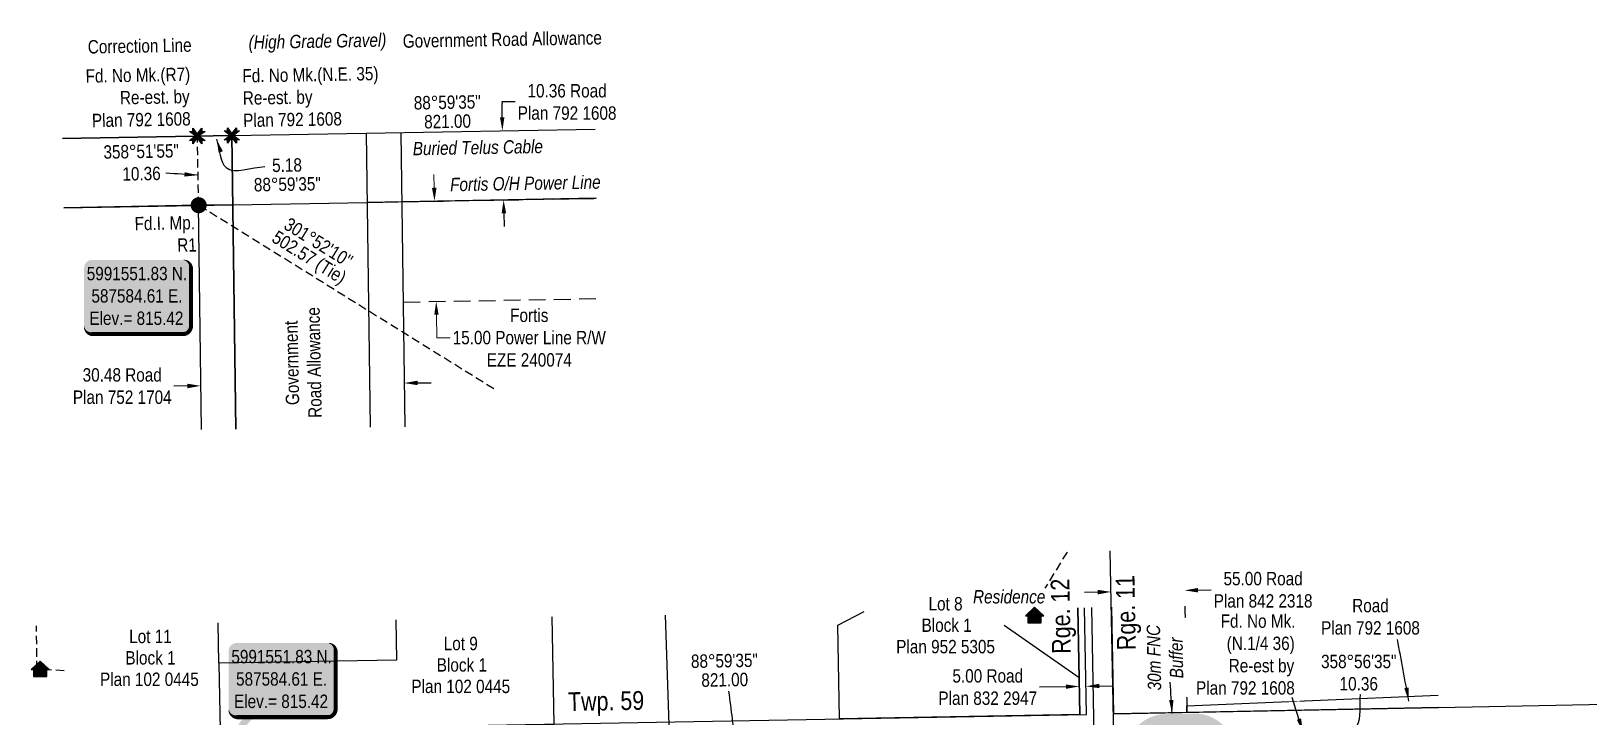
# Model space of a CAD drawing. Extents: x 583318 to 591532, y 5989316 to 5996345.
# Drawn here: x 587459 to 588624, y 5991592 to 5992105 of the extents above; entities that cross this region are included whole.
import ezdxf
from ezdxf.enums import TextEntityAlignment as Align

# ---------------------------------------------------------------- set-up
doc = ezdxf.new("R2010")
doc.units = 0
doc.header["$LTSCALE"] = 5
doc.header["$PDSIZE"] = 0.5
for name, pattern in [('foc-FLOWLINE', [3.75, 2.5, -1.25]), ('foc-TIELINE', [1.875, 1.25, -0.625]), ('UG_PIPE', [1.875, 1.25, -0.625])]:
    doc.linetypes.add(name, pattern=pattern)
doc.layers.get('Defpoints').update_dxf_attribs({"color": 9})
for name, color, linetype in [('AS-PIPE-UG', 44, 'UG_PIPE'), ('AS-POWER', 104, 'foc-POWER'), ('AS-RESIDENCE', 14, 'Continuous'), ('AS-TELEPHONE-T', 224, 'Continuous'), ('AS-TELUS', 224, 'foc-TEL'), ('D-TXT', 6, 'Continuous'), ('DETAIL-T', 7, 'Continuous'), ('F-EZE', 190, 'foc-FLOWLINE'), ('L-BD', 7, 'Continuous'), ('L-MON', 1, 'Continuous'), ('L-ROAD-T', 7, 'Continuous'), ('L-SEC', 7, 'Continuous'), ('L-SECLBL', 7, 'Continuous'), ('L-TIE', 7, 'foc-TIELINE'), ('L-TITLEDB', 4, 'Continuous'), ('L-TITLEDB-T', 4, 'Continuous'), ('P-BUFFER-H 30m', 51, 'Continuous'), ('P-BUFFER-T', 40, 'Continuous')]:
    doc.layers.add(name, color=color, linetype=linetype)
doc.layers.add('F-RW-T', color=190, linetype='Continuous', lineweight=9)
doc.layers.add('T-TEXT', color=48, linetype='Continuous', lineweight=18)
doc.styles.add('80', font='ARIALN.TTF', dxfattribs={"height": 10})
doc.styles.add('80CG', font='ARIALN.TTF', dxfattribs={"height": 10})
doc.styles.add('80L', font='ARIALN.TTF', dxfattribs={"height": 10})
doc.styles.add('80LS', font='ARIALNI.TTF', dxfattribs={"height": 10})
doc.styles.add('foc-LtypeFont', font='ARIALN.TTF', dxfattribs={"height": 7.35})
doc.linetypes.add('foc-POWER', pattern='A,6,-1,["P",foc-LtypeFont,S=0.2,R=0,X=-0.625,Y=-0.75],-1.24,4', length=12.24)
doc.linetypes.add('foc-POWER-NOLINE', pattern='A,0,-4,["P",foc-LtypeFont,S=0.2,R=0,X=-0.625,Y=-0.75],-8.24', length=12.24)
doc.linetypes.add('foc-TEL', pattern='A,2,-1,["T",foc-LtypeFont,S=0.2,R=0,X=-0.425,Y=-0.75],-1.24,8', length=12.24)
doc.linetypes.add('foc-TEL-NOLINE', pattern='A,0,-2,["T",foc-LtypeFont,S=0.2,R=0,X=-0.425,Y=-0.75],-10.24', length=12.24)
doc.dimstyles.new('Compass 5 000', dxfattribs={"dimscale": 5, "dimtxt": 9, "dimasz": 2, "dimexe": 0.2, "dimexo": 0.0625, "dimgap": 0.5, "dimtad": 0, "dimtih": 1, "dimtoh": 1, "dimzin": 0, "dimdsep": 46, "dimtxsty": '80CG', "dimcen": 0.1, "dimse1": 1, "dimse2": 1, "dimclrd": 256, "dimclrt": 256, "dimaunit": 1, "dimadec": 4, "dimazin": 0, "dimtfac": 0.06, "dimtofl": 0, "dimtmove": 0, "dimatfit": 1, "dimfxl": 0.2, "dimtolj": 1, "dimtzin": 0, "dimlwd": -1, "dimarcsym": 0})

# ---------------------------------------------------------------- blocks, each defined once
blk = doc.blocks.new('*D450')
at = {"layer": 'Defpoints', "color": 0, "transparency": 16777216}
for p in [(588321.5, 5991687), (588267.2, 5991654), (588322.1, 5991655.1)]:
    blk.add_point(p, dxfattribs=at)
at = {"layer": 'L-TITLEDB-T', "transparency": 16777216}
for p, q in [((588331.5, 5991687.2), (588341.5, 5991687.4)), ((588256.6, 5991685.7), (588246.6, 5991685.5))]:
    blk.add_line(p, q, dxfattribs=at)
for points in [[(588256.5, 5991687.4), (588256.6, 5991684), (588266.6, 5991685.9)], [(588331.5, 5991688.8), (588331.5, 5991685.5), (588321.5, 5991687)]]:
    blk.add_solid(points, dxfattribs=at)
at = {"layer": 'L-TITLEDB-T', "transparency": 16777216, "insert": (588380.3, 5991687.4), "char_height": 10, "attachment_point": 5, "style": '80CG'}
blk.add_mtext('\\A1;55.00 Road\\PPlan 842 2318', dxfattribs=at)
blk = doc.blocks.new('*D451')
at = {"layer": 'Defpoints', "color": 0, "transparency": 16777216}
for p in [(588241.8, 5991666.3), (588246.8, 5991666.4), (588242.8, 5991615.2)]:
    blk.add_point(p, dxfattribs=at)
at = {"layer": 'L-TITLEDB-T', "transparency": 16777216}
for p, q in [((588232.8, 5991615), (588213, 5991614.7)), ((588257.8, 5991615.5), (588267.8, 5991615.7))]:
    blk.add_line(p, q, dxfattribs=at)
for points in [[(588232.8, 5991616.7), (588232.8, 5991613.4), (588242.8, 5991615.2)], [(588257.8, 5991617.2), (588257.8, 5991613.9), (588247.8, 5991615.3)]]:
    blk.add_solid(points, dxfattribs=at)
at = {"layer": 'L-TITLEDB-T', "transparency": 16777216, "insert": (588174.3, 5991614.7), "char_height": 10, "attachment_point": 5, "style": '80CG', "bg_fill": 3, "box_fill_scale": 1.1, "bg_fill_color": 256, "bg_fill_true_color": 13158600, "bg_fill_transparency": 0}
blk.add_mtext('\\A1;5.00 Road\\PPlan 832 2947', dxfattribs=at)
blk = doc.blocks.new('res_occ')
for points in [[(0.1, 0.89), (-1.26, -0.37), (1.46, -0.37)], [(-0.9, -1.43), (1.1, -1.43), (1.1, -0.37), (-0.9, -0.37)]]:
    blk.add_hatch(color=14).paths.add_polyline_path(points)
at = {"color": 14}
for points in [[(0.1, 0.89), (-1.26, -0.37), (1.46, -0.37)], [(-0.9, -1.43), (1.1, -1.43), (1.1, -0.37), (-0.9, -0.37)]]:
    blk.add_lwpolyline(points, close=True, dxfattribs=at)
blk = doc.blocks.new('*U455')
h = blk.add_hatch(color=254)
edge = h.paths.add_edge_path()
edge.add_line((-34, -28.5), (34, -28.5))
edge.add_arc((34, -22.5), 6, 270, 360)
edge.add_line((40, -22.5), (40, 21))
edge.add_arc((34, 21), 6, 0, 90)
edge.add_line((34, 27), (-34, 27))
edge.add_arc((-34, 21), 6, 90, 180)
edge.add_line((-40, 21), (-40, -22.5))
edge.add_arc((-34, -22.5), 6, 180, 270)
at = {"color": 1, "flags": 128}
blk.add_lwpolyline([(-34, -28.5, 3, 3, 0), (34, -28.5, 3, 3, 0.414214), (40, -22.5, 3, 3, 0), (40, 21, 3, 0, 0.414214), (34, 27, 0, 0, 0), (-34, 27, 0, 0, 0.414214), (-40, 21, 0, 0, 0), (-40, -22.5, 0, 3, 0.414214)], format="xyseb", close=True, dxfattribs=at)
blk.add_lwpolyline([(-56.7, -64.8, 0, 10, 0), (0, 0, 5, 5, 0)], format="xyseb", dxfattribs=at)
at = {"color": 1, "style": '80'}
blk.add_attdef('ENTER_TEXT_001', (-36.7, -5), '', height=10, dxfattribs=at)
blk = doc.blocks.new('fdia')
at = {"color": 255, "const_width": 1}
blk.add_lwpolyline([(-0.5, 0, 1), (0.5, 0, 1)], format="xyb", close=True, dxfattribs=at)
blk = doc.blocks.new('Fdiaa')
blk.add_blockref('fdia', (0, 0))
blk = doc.blocks.new('fdib')
at = {"color": 1, "const_width": 1.6}
blk.add_lwpolyline([(-0.4, 0, 1), (0.4, 0, 1)], format="xyb", close=True, dxfattribs=at)
at = {"color": 1}
blk.add_circle((0, 0), 0.8, dxfattribs=at)
blk = doc.blocks.new('Fdibb')
blk.add_blockref('fdib', (0, 0))
blk = doc.blocks.new('fdicc')
for name in ['Fdibb', 'Fdiaa']:
    blk.add_blockref(name, (0, 0))
blk = doc.blocks.new('FDI')
blk.add_blockref('fdicc', (0, 0))
blk = doc.blocks.new('TEMP')
h = blk.add_hatch(color=255)
h.dxf.hatch_style = 1
h.paths.add_polyline_path([(0, 0.25), (-0.67, 1.15), (-0.67, 0.67), (-1.15, 0.67), (-0.25, 0), (-1.15, -0.67), (-0.67, -0.67), (-0.67, -1.15), (0, -0.25), (0.67, -1.15), (0.67, -0.67), (1.15, -0.67), (0.25, 0), (1.15, 0.67), (0.67, 0.67), (0.67, 1.15)])
h.paths.add_polyline_path([(0.57, 0.85), (0.57, 0.57), (0.85, 0.57), (0.08, 0), (0.85, -0.57), (0.57, -0.57), (0.57, -0.85), (0, -0.08), (-0.57, -0.85), (-0.57, -0.57), (-0.85, -0.57), (-0.08, 0), (-0.85, 0.57), (-0.57, 0.57), (-0.57, 0.85), (0, 0.08)], flags=16)
h = blk.add_hatch(color=1)
h.dxf.hatch_style = 1
h.paths.add_polyline_path([(0, 0.08), (-0.57, 0.85), (-0.57, 0.57), (-0.85, 0.57), (-0.08, 0), (-0.85, -0.57), (-0.57, -0.57), (-0.57, -0.85), (0, -0.08), (0.57, -0.85), (0.57, -0.57), (0.85, -0.57), (0.08, 0), (0.85, 0.57), (0.57, 0.57), (0.57, 0.85)])
at = {"color": 1}
for p, q in [((-0.08, 0), (0.08, 0)), ((0, 0.08), (0, -0.08))]:
    blk.add_line(p, q, dxfattribs=at)
at = {"color": 255, "flags": 128}
blk.add_lwpolyline([(-0.25, 0), (-1.15, 0.67), (-0.67, 0.67), (-0.67, 1.15), (0, 0.25), (0.67, 1.15), (0.67, 0.67), (1.15, 0.67), (0.25, 0), (1.15, -0.67), (0.67, -0.67), (0.67, -1.15), (0, -0.25), (-0.67, -1.15), (-0.67, -0.67), (-1.15, -0.67)], close=True, dxfattribs=at)
at = {"color": 1, "flags": 128}
blk.add_lwpolyline([(-0.08, 0), (-0.85, 0.57), (-0.57, 0.57), (-0.57, 0.85), (0, 0.08), (0.57, 0.85), (0.57, 0.57), (0.85, 0.57), (0.08, 0), (0.85, -0.57), (0.57, -0.57), (0.57, -0.85), (0, -0.08), (-0.57, -0.85), (-0.57, -0.57), (-0.85, -0.57)], close=True, dxfattribs=at)
blk = doc.blocks.new('*D550')
at = {"layer": 'Defpoints', "color": 0, "transparency": 16777216}
for p in [(587788.1, 5991978.4), (587761.7, 5991903), (587789.4, 5991903.5)]:
    blk.add_point(p, dxfattribs=at)
at = {"layer": 'F-RW-T', "transparency": 16777216}
for p, q in [((587760.2, 5991988), (587760, 5991997.9)), ((587761.9, 5991893), (587762.2, 5991875.9)), ((587762.2, 5991875.9), (587772.2, 5991875.9))]:
    blk.add_line(p, q, dxfattribs=at)
for points in [[(587761.9, 5991988), (587758.5, 5991987.9), (587760.4, 5991978)], [(587763.5, 5991893), (587760.2, 5991893), (587761.7, 5991903)]]:
    blk.add_solid(points, dxfattribs=at)
at = {"layer": 'F-RW-T', "transparency": 16777216, "insert": (587831.3, 5991875.9), "char_height": 10, "attachment_point": 5, "style": '80CG'}
blk.add_mtext('\\A1;Fortis\\P15.00 Power Line R/W\\PEZE 240074', dxfattribs=at)
blk = doc.blocks.new('*D551')
at = {"layer": 'Defpoints', "color": 0, "transparency": 16777216}
for p in [(587585.5, 5991839.9), (587585.6, 5991827.8), (587738, 5991829.8)]:
    blk.add_point(p, dxfattribs=at)
at = {"layer": 'L-TITLEDB-T', "transparency": 16777216}
for p, q in [((587575.5, 5991839.8), (587565.5, 5991839.7)), ((587747.8, 5991842.1), (587757.8, 5991842.2))]:
    blk.add_line(p, q, dxfattribs=at)
for points in [[(587575.5, 5991841.5), (587575.5, 5991838.1), (587585.5, 5991839.9)], [(587747.8, 5991843.8), (587747.8, 5991840.4), (587737.8, 5991842)]]:
    blk.add_solid(points, dxfattribs=at)
at = {"layer": 'L-TITLEDB-T', "transparency": 16777216, "insert": (587526.8, 5991839.7), "char_height": 10, "attachment_point": 5, "style": '80CG'}
blk.add_mtext('\\A1;30.48 Road\\PPlan 752 1704', dxfattribs=at)
blk = doc.blocks.new('*D552')
at = {"layer": 'Defpoints', "color": 0, "transparency": 16777216}
for p in [(587811.2, 5992030.6), (587825.7, 5992030.9), (587826.6, 5991979.1)]:
    blk.add_point(p, dxfattribs=at)
at = {"layer": 'L-TITLEDB-T', "transparency": 16777216}
for p, q in [((587820.8, 5992052.1), (587810.8, 5992052.1)), ((587810.8, 5992052.1), (587810.9, 5992050.6)), ((587811, 5992040.6), (587810.9, 5992050.6)), ((587812.3, 5991968.9), (587812.5, 5991958.9))]:
    blk.add_line(p, q, dxfattribs=at)
for points in [[(587812.7, 5992040.7), (587809.4, 5992040.6), (587811.2, 5992030.6)], [(587814, 5991968.9), (587810.6, 5991968.8), (587812.1, 5991978.9)]]:
    blk.add_solid(points, dxfattribs=at)
at = {"layer": 'L-TITLEDB-T', "transparency": 16777216, "insert": (587859.6, 5992052.1), "char_height": 10, "attachment_point": 5, "style": '80CG'}
blk.add_mtext('\\A1;10.36 Road\\PPlan 792 1608', dxfattribs=at)
blk = doc.blocks.new('*U556')
h = blk.add_hatch(color=254)
edge = h.paths.add_edge_path()
edge.add_line((-34, -28.5), (34, -28.5))
edge.add_arc((34, -22.5), 6, 270, 360)
edge.add_line((40, -22.5), (40, 21))
edge.add_arc((34, 21), 6, 0, 90)
edge.add_line((34, 27), (-34, 27))
edge.add_arc((-34, 21), 6, 90, 180)
edge.add_line((-40, 21), (-40, -22.5))
edge.add_arc((-34, -22.5), 6, 180, 270)
at = {"color": 1, "flags": 128}
blk.add_lwpolyline([(-34, -28.5, 3, 3, 0), (34, -28.5, 3, 3, 0.414214), (40, -22.5, 3, 3, 0), (40, 21, 3, 0, 0.414214), (34, 27, 0, 0, 0), (-34, 27, 0, 0, 0.414214), (-40, 21, 0, 0, 0), (-40, -22.5, 0, 3, 0.414214)], format="xyseb", close=True, dxfattribs=at)
blk.add_lwpolyline([(-27.5, -24.1, 0, 10, 0), (0, 0, 5, 5, 0)], format="xyseb", dxfattribs=at)
at = {"color": 1, "style": '80'}
blk.add_attdef('ENTER_TEXT_001', (-36.7, -5), '', height=10, dxfattribs=at)

msp = doc.modelspace()

# ---------------------------------------------------------------- hatches: boundary and pattern name
at = {"layer": 'P-BUFFER-H 30m'}
h = msp.add_hatch(color=256, dxfattribs=at)
h.dxf.hatch_style = 1
edge = h.paths.add_edge_path()
edge.add_arc((588233.84, 5991464.227), 99.957, 62.46867, 147.216968)
edge.add_line((588149.803, 5991518.35), (588149.584, 5991518.009))
edge.add_arc((588103.244, 5991429.442), 99.957, 62.380575, 147.216968)
edge.add_line((588019.207, 5991483.565), (587927.198, 5991340.703))
edge.add_arc((588011.235, 5991286.58), 99.957, 147.216968, 237.216968)
edge.add_line((587957.112, 5991202.543), (588099.975, 5991110.534))
edge.add_arc((588154.098, 5991194.571), 99.957, 237.216968, 327.216968)
edge.add_line((588238.134, 5991140.448), (588328.59, 5991280.899))
edge.add_line((588328.59, 5991280.899), (588332.851, 5991287.515))
edge.add_line((588332.851, 5991287.515), (588384.266, 5991367.348))
edge.add_arc((588300.229, 5991421.47), 99.957, 327.216968, 408.829608)
edge.add_line((588366.031, 5991496.714), (588365.055, 5991552.176))
edge.add_arc((588335.073, 5991551.648), 29.987, 1.007875, 23.5069)
edge.add_line((588362.571, 5991563.609), (588356.801, 5991576.876))
edge.add_arc((588329.302, 5991564.915), 29.987, 23.5069, 91.007875)
edge.add_line((588328.775, 5991594.898), (588307.14, 5991594.517))
edge.add_arc((588307.667, 5991564.534), 29.987, 91.007875, 202.900832)

# ---------------------------------------------------------------- linework, layer by layer
at = {"layer": 'AS-PIPE-UG'}
for p, q in [((587462.938, 5991628.076), (587462.689, 5991660.428)), ((587462.938, 5991628.076), (587460.259, 5991623.721)), ((587483.3, 5991626.88), (587462.938, 5991628.076))]:
    msp.add_line(p, q, dxfattribs=at)
at = {"layer": 'AS-PIPE-UG', "flags": 128}
msp.add_lwpolyline([(588233.603, 5991715.571), (588217.093, 5991688.599)], dxfattribs=at)
at = {"layer": 'AS-POWER', "linetype": 'foc-POWER-NOLINE', "flags": 128}
for points in [[(587710.09, 5991977.05), (587745.019, 5991977.683), (587881.465, 5991980.078)], [(587483.115, 5991972.937), (587609.563, 5991975.228)]]:
    msp.add_lwpolyline(points, dxfattribs=at)
at = {"layer": 'AS-POWER', "flags": 128}
for points in [[(587609.562, 5991975.3), (587710.09, 5991977.05)], [(588254.265, 5991564.033), (588252.137, 5991674.124)]]:
    msp.add_lwpolyline(points, dxfattribs=at)
at = {"layer": 'AS-TELUS', "linetype": 'foc-TEL-NOLINE', "flags": 128}
for points in [[(587482.175, 5992024.788), (587608.847, 5992027.138)], [(587611.807, 5991807.615), (587608.869, 5992027.089)], [(587709.396, 5992028.858), (587880.581, 5992031.869)], [(588268.653, 5991577.392), (588265.964, 5991716.49)]]:
    msp.add_lwpolyline(points, dxfattribs=at)
at = {"layer": 'AS-TELUS', "flags": 128}
for points in [[(587608.848, 5992027.089), (587608.869, 5992027.089), (587709.396, 5992028.858)], [(587936.344, 5991571.613), (587933.167, 5991668.59)], [(588186.693, 5991661.13), (588242.682, 5991621.872)]]:
    msp.add_lwpolyline(points, dxfattribs=at)
at = {"layer": 'F-EZE', "flags": 128}
for points in [[(587735.974, 5991977.524), (587881.465, 5991980.081)], [(587737.292, 5991902.567), (587882.782, 5991905.124)]]:
    msp.add_lwpolyline(points, dxfattribs=at)
at = {"layer": 'L-SEC'}
for p, q in [((587608.869, 5992027.089), (587611.807, 5991807.615)), ((587709.396, 5992028.858), (587880.581, 5992031.869)), ((587709.396, 5992028.858), (587712.34, 5991808.96))]:
    msp.add_line(p, q, dxfattribs=at)
at = {"layer": 'L-SEC', "flags": 128}
for points in [[(587608.864, 5992027.105), (587482.175, 5992024.795)], [(588248.214, 5991594.277), (588246.672, 5991674.029)], [(588266.778, 5991674.378), (588268.319, 5991594.675)], [(587590.927, 5991582.437), (588248.214, 5991594.277)], [(588268.319, 5991594.675), (588511.4, 5991599.488)]]:
    msp.add_lwpolyline(points, dxfattribs=at)
at = {"layer": 'L-SECLBL'}
msp.add_line((588511.4, 5991599.489), (589075.522, 5991610.659), dxfattribs=at)
at = {"layer": 'L-TIE', "flags": 128}
msp.add_lwpolyline([(587583.987, 5991974.915), (587582.962, 5992026.683)], dxfattribs=at)
at = {"layer": 'L-TITLEDB'}
for p, q in [((587735.288, 5992028.782), (587738.226, 5991809.307)), ((587881.465, 5991980.083), (587710.089, 5991977.068)), ((587583.677, 5991974.844), (587585.92, 5991807.268)), ((587609.562, 5991975.3), (587584.002, 5991974.85))]:
    msp.add_line(p, q, dxfattribs=at)
at = {"layer": 'L-TITLEDB', "flags": 128}
for points in [[(587584.002, 5991974.85), (587483.114, 5991973.01)], [(587731.377, 5991665.089), (587732.022, 5991634.967), (587599.124, 5991632.563), (587600.013, 5991582.601), (587849.96, 5991587.104), (587848.519, 5991667.121)], [(587599.124, 5991632.563), (587598.586, 5991662.785)]]:
    msp.add_lwpolyline(points, dxfattribs=at)
at = {"layer": 'L-TITLEDB'}
for points in [[(588321.743, 5991675.332), (588323.184, 5991600.761), (588323.281, 5991595.763), (588268.319, 5991594.675), (588266.778, 5991674.378)], [(588241.674, 5991673.942), (588243.217, 5991594.187), (588063.351, 5991590.948), (588062.081, 5991660.903), (588081.917, 5991671.171)], [(588243.217, 5991594.187), (588241.675, 5991673.943)], [(588511.4, 5991599.488), (588323.281, 5991595.763), (588323.184, 5991600.761), (588511.209, 5991608.715)]]:
    msp.add_lwpolyline(points, dxfattribs=at)

# ---------------------------------------------------------------- block references
at = {"layer": 'AS-RESIDENCE', "xscale": 4.997844999999939, "yscale": 4.997844999999939, "zscale": 4.997844999999939}
msp.add_blockref('res_occ', (587464.93, 5991629.68), dxfattribs=at)
at = {"layer": 'DETAIL-T'}
ref = msp.add_blockref('*U556', (587538.244, 5991907.081), dxfattribs=dict(at, xscale=0.99957256, yscale=0.99957256, zscale=0.99957256))
ref.add_attrib('ENTER_TEXT_001', '5991551.83 N.', (587500.245, 5991918.852), dxfattribs={"layer": '0', "color": 1, "height": 9.99573, "style": '80'})
ref.add_attrib('ENTER_TEXT_002', '587584.61 E.', (587503.743, 5991902.152), dxfattribs={"layer": '0', "color": 1, "height": 9.99573, "style": '80'})
ref.add_attrib('ENTER_TEXT_003', 'Elev.= 815.42', (587502.219, 5991885.451), dxfattribs={"layer": '0', "color": 1, "height": 9.99573, "style": '80'})
ref = msp.add_blockref('*U455', (587646.442, 5991620.723), dxfattribs=dict(at, xscale=0.99957256, yscale=0.99957256, zscale=0.99957256))
ref.add_attrib('ENTER_TEXT_001', '5991551.83 N.', (587608.443, 5991632.494), dxfattribs={"layer": '0', "color": 1, "height": 9.99573, "style": '80'})
ref.add_attrib('ENTER_TEXT_002', '587584.61 E.', (587611.941, 5991615.793), dxfattribs={"layer": '0', "color": 1, "height": 9.99573, "style": '80'})
ref.add_attrib('ENTER_TEXT_003', 'Elev.= 815.42', (587610.417, 5991599.093), dxfattribs={"layer": '0', "color": 1, "height": 9.99573, "style": '80'})
at = {"layer": 'L-MON', "xscale": 4.997862799999979, "yscale": 4.997862799999979, "zscale": 4.997862799999979}
for name, p in [('TEMP', (587582.962, 5992026.683)), ('TEMP', (587608.847, 5992027.138)), ('FDI', (587583.987, 5991974.915))]:
    msp.add_blockref(name, p, dxfattribs=at)

# ---------------------------------------------------------------- texts
at = {"layer": 'AS-RESIDENCE', "insert": (588163.061, 5991687.255), "char_height": 9.99569, "width": 53.70577, "attachment_point": 1, "style": '80L'}
msp.add_mtext('\\pi0.22044;{\\fArial Narrow|b0|i1|c0|p34;Residence}', dxfattribs=at)
at = {"layer": 'D-TXT', "color": 3, "char_height": 14, "attachment_point": 1, "rotation": 91.107778, "style": '80L'}
for s, width, insert in [('Rge. 11', 63.86109, (588271.11, 5991642.163)), ('Rge. 12', 73.75526, (588222.41, 5991639.467))]:
    msp.add_mtext_dynamic_manual_height_columns(s, width=width, gutter_width=47.5, heights=[0], dxfattribs=dict(at, insert=insert))
at = {"layer": 'L-BD', "color": 3, "style": '80L'}
for s, rotation, p in [('88°59\'35"', 1.006945, (587769.926, 5992051.865)), ('821.00', 1.006945, (587770.176, 5992037.623)), ('5.18', 1.006944, (587650.061, 5992004.896)), ('88°59\'35"', 1.006944, (587650.311, 5991990.654)), ('88°59\'35"', 1.006945, (587977.282, 5991634.439)), ('821.00', 1.006945, (587977.532, 5991620.197))]:
    msp.add_text(s, height=9.9957, rotation=rotation, dxfattribs=at).set_placement(p, align=Align.MIDDLE_CENTER)
at = {"layer": 'L-BD', "style": '80L'}
for s, p in [('502.57 (Tie)', (587666.095, 5991934.995)), ("301°52'10''", (587673.615, 5991947.091))]:
    msp.add_text(s, height=9.99573, rotation=328.1307, dxfattribs=at).set_placement(p, align=Align.MIDDLE)
at = {"layer": 'L-BD', "color": 3, "insert": (587540.843, 5992020.185), "char_height": 9.99573, "width": 25.28864, "attachment_point": 2, "rotation": 1.044679, "style": '80L'}
msp.add_mtext('358°51\'55" 10.36', dxfattribs=at)
at = {"layer": 'L-BD', "color": 3, "insert": (588451.865, 5991638.857), "char_height": 9.99573, "width": 25.26999, "attachment_point": 2, "style": '80L'}
msp.add_mtext('358°56\'35" 10.36', dxfattribs=at)
at = {"layer": 'L-MON', "char_height": 9.99569, "attachment_point": 1, "style": '80L'}
for s, insert, width, rotation in [('\\pi10.614;Fd. No Mk.(R7)\\P\\pi36.005;Re-est. by\\P\\pi14.746;Plan 792 1608', (587488.666, 5992076.286), 87.2111, 1.044679), ('Fd. No Mk.(N.E. 35)\\PRe-est. by\\PPlan 792 1608', (587616.591, 5992076.654), 107.58431, 1.006944), ('\\pi1.0613;Fd.I. Mp.\\P\\pi32.678;R1', (587534.872, 5991966.134), 44.31009, 1.044679)]:
    msp.add_mtext(s, dxfattribs=dict(at, insert=insert, width=width, rotation=rotation))
at = {"layer": 'L-ROAD-T', "style": '80L'}
for s, rotation, p in [('Correction Line', 1.044679, (587539.832, 5992094.002)), ('Government Road Allowance', 1.007877, (587811.126, 5992098.894))]:
    msp.add_text(s, height=10, rotation=rotation, dxfattribs=at).set_placement(p, align=Align.MIDDLE_CENTER)
at = {"layer": 'L-ROAD-T', "insert": (587648.609, 5991856.907), "char_height": 10, "width": 92.86944, "attachment_point": 2, "rotation": 91.132, "style": '80L', "bg_fill": 3, "box_fill_scale": 1.15, "bg_fill_color": 256, "bg_fill_true_color": 256, "bg_fill_transparency": 0}
msp.add_mtext('Government Road Allowance', dxfattribs=at)
at = {"layer": 'L-TITLEDB', "insert": (588460.645, 5991667.246), "char_height": 9.99569, "width": 78.32011, "attachment_point": 5, "style": '80CG'}
msp.add_mtext('\\A1;Road \\PPlan 792 1608', dxfattribs=at)
at = {"layer": 'L-TITLEDB-T', "char_height": 9.99569, "width": 74.23242, "attachment_point": 1, "line_spacing_factor": 0.961801, "style": '80L'}
for s, insert in [('\\pi25.048;Lot 8\\P\\pi19.821;Block 1\\P\\pi0.86308;Plan 952 5305', (588104.96, 5991682.014)), ('\\pi22.665;Lot 11\\P\\pi19.821;Block 1\\P\\pi0.86308;Plan 102 0445', (587509.322, 5991657.618)), ('\\pi25.048;Lot 9\\P\\pi19.821;Block 1\\P\\pi0.86308;Plan 102 0445', (587742.267, 5991652.308))]:
    msp.add_mtext(s, dxfattribs=dict(at, insert=insert))
at = {"layer": 'T-TEXT', "style": '80LS'}
msp.add_text('(High Grade Gravel)', height=10, rotation=1.007877, dxfattribs=at).set_placement((587672.874, 5992097.601), align=Align.MIDDLE_CENTER)

# ---------------------------------------------------------------- leaders
at = {"layer": 'L-BD', "color": 3, "path_type": 1}
for points in [[(587597.311, 5992024.189), (587604.438, 5992003.009), (587633.509, 5992003.759)], [(587583.367, 5991997.37), (587559.335, 5991998.859)], [(587985.991, 5991570.22), (587980.688, 5991611.609)], [(588417.646, 5991572.588), (588450.702, 5991585.981), (588453.159, 5991609.195)]]:
    msp.add_leader(points, dimstyle='Compass 5 000', override={"dimgap": 0.5, "dimtad": 0}, dxfattribs=at)
at = {"layer": 'L-TITLEDB', "path_type": 1}
msp.add_leader([(588489.342, 5991604.284), (588480.855, 5991650.266)], dimstyle='Compass 5 000', override={"dimgap": 0.5, "dimtad": 0}, dxfattribs=at)

# ---------------------------------------------------------------- next in the draw order: texts
at = {"layer": 'AS-POWER', "insert": (587771.662, 5991995.337), "char_height": 9.99569, "width": 112.45942, "attachment_point": 1, "rotation": 1.007875, "style": '80L', "bg_fill": 2}
msp.add_mtext('\\pi0.32953;{\\fArial Narrow|b0|i1|c0|p34;Fortis O/H Power Line}', dxfattribs=at)
at = {"layer": 'D-TXT', "color": 3, "insert": (587860.127, 5991610.826), "char_height": 13.994, "width": 57.93726, "attachment_point": 1, "rotation": 0.995463, "style": '80L', "bg_fill": 3, "box_fill_scale": 1.15, "bg_fill_color": 256, "bg_fill_true_color": 256, "bg_fill_transparency": 0}
msp.add_mtext('Twp. 59', dxfattribs=at)
at = {"layer": 'P-BUFFER-T', "insert": (588294.102, 5991611.763), "char_height": 9.99569, "width": 49.17839, "attachment_point": 1, "rotation": 91.107475, "style": '80L', "bg_fill": 2}
msp.add_mtext('\\pi0.36362;{\\fArial Narrow|b0|i1|c0|p34;30m FNC \\P\\pi9.0638;Buffer}', dxfattribs=at)

# ---------------------------------------------------------------- next in the draw order: dimensions: what is measured, and where the dimension line sits
at = {"layer": 'L-TITLEDB-T', "color": 3}
dim = msp.add_linear_dim(base=(587585.483, 5991839.936), p1=(587737.952, 5991829.826), p2=(587585.645, 5991827.787), angle=180.766932, text='30.48 Road\\PPlan 752 1704', dimstyle='Compass 5 000', dxfattribs=at)
dim.commit()
dim.dimension.update_dxf_attribs({"geometry": '*D551', "text_midpoint": (587526.76, 5991839.669), "dimtype": 161})

# ---------------------------------------------------------------- next in the draw order: linework, layer by layer
at = {"layer": 'L-TIE', "flags": 128}
msp.add_lwpolyline([(587804.688, 5991837.649), (587584.002, 5991974.85)], dxfattribs=at)

# ---------------------------------------------------------------- next in the draw order: dimensions: what is measured, and where the dimension line sits
at = {"layer": 'F-RW-T'}
dim = msp.add_linear_dim(base=(587761.695, 5991902.996), p1=(587788.071, 5991978.439), p2=(587789.388, 5991903.483), angle=271.006865, text='Fortis\\X15.00 Power Line R/W\\PEZE 240074', dimstyle='Compass 5 000', dxfattribs=at)
dim.commit()
dim.dimension.update_dxf_attribs({"geometry": '*D550', "text_midpoint": (587831.312, 5991875.881), "dimtype": 161})
at = {"layer": 'L-TITLEDB-T', "color": 3}
dim = msp.add_linear_dim(base=(587811.207, 5992030.649), p1=(587826.572, 5991979.118), p2=(587825.661, 5992030.903), angle=91.007877, text='10.36 Road\\PPlan 792 1608', dimstyle='Compass 5 000', override={"dimtmove": 1}, dxfattribs=at)
dim.commit()
dim.dimension.update_dxf_attribs({"geometry": '*D552', "text_midpoint": (587830.274, 5992052.126), "dimtype": 161})
at = {"layer": 'L-TITLEDB-T'}
dim = msp.add_linear_dim(base=(588321.518, 5991686.968), p1=(588267.171, 5991654.034), p2=(588322.134, 5991655.097), angle=1.107475, text='55.00 Road\\PPlan 842 2318', dimstyle='Compass 5 000', dxfattribs=at)
dim.commit()
dim.dimension.update_dxf_attribs({"geometry": '*D450', "text_midpoint": (588380.262, 5991687.355), "dimtype": 161})

# ---------------------------------------------------------------- next in the draw order: leaders
at = {"layer": 'P-BUFFER-T', "path_type": 1}
msp.add_leader([(588312.23, 5991595.048), (588310.806, 5991618.293)], dimstyle='Compass 5 000', override={"dimgap": 0.5, "dimtad": 0}, dxfattribs=at)

# ---------------------------------------------------------------- next in the draw order: texts
at = {"layer": 'AS-TELEPHONE-T', "linetype": 'foc-TEL-NOLINE', "insert": (587743.762, 5992022.216), "char_height": 9.99569, "width": 97.19315, "attachment_point": 1, "rotation": 1.006865, "style": '80L', "bg_fill": 2}
msp.add_mtext('\\pi0.29885;{\\fArial Narrow|b0|i1|c0|p34;Buried Telus Cable}', dxfattribs=at)
at = {"layer": 'L-MON', "insert": (588329.152, 5991669.077), "char_height": 9.99569, "width": 73.44487, "attachment_point": 1, "style": '80L', "bg_fill": 2}
msp.add_mtext('\\pi19.389;Fd. No Mk.\\P\\pi23.916;(N.1/4 36)\\P\\pi25.423;Re-est by\\P\\pi0.97952;Plan 792 1608', dxfattribs=at)

# ---------------------------------------------------------------- next in the draw order: dimensions: what is measured, and where the dimension line sits
at = {"layer": 'L-TITLEDB-T'}
dim = msp.add_linear_dim(base=(588242.81, 5991615.238), p1=(588246.818, 5991666.421), p2=(588241.822, 5991666.324), angle=181.107429, text='5.00 Road\\PPlan 832 2947', dimstyle='Compass 5 000', override={"dimtfill": 1}, dxfattribs=at)
dim.commit()
dim.dimension.update_dxf_attribs({"geometry": '*D451', "text_midpoint": (588174.252, 5991614.662), "dimtype": 161})

# ---------------------------------------------------------------- next in the draw order: block references
at = {"layer": 'AS-RESIDENCE', "xscale": 4.999999999999975, "yscale": 4.999999999999975, "zscale": 4.999999999999975}
msp.add_blockref('res_occ', (588208.88, 5991669.96), dxfattribs=at)

# ---------------------------------------------------------------- next in the draw order: leaders
at = {"layer": 'L-MON', "path_type": 1}
msp.add_leader([(588410.131, 5991581.274), (588401.941, 5991606.96)], dimstyle='Compass 5 000', override={"dimgap": 0.5, "dimtad": 0}, dxfattribs=at)

doc.saveas('drawing.dxf')
